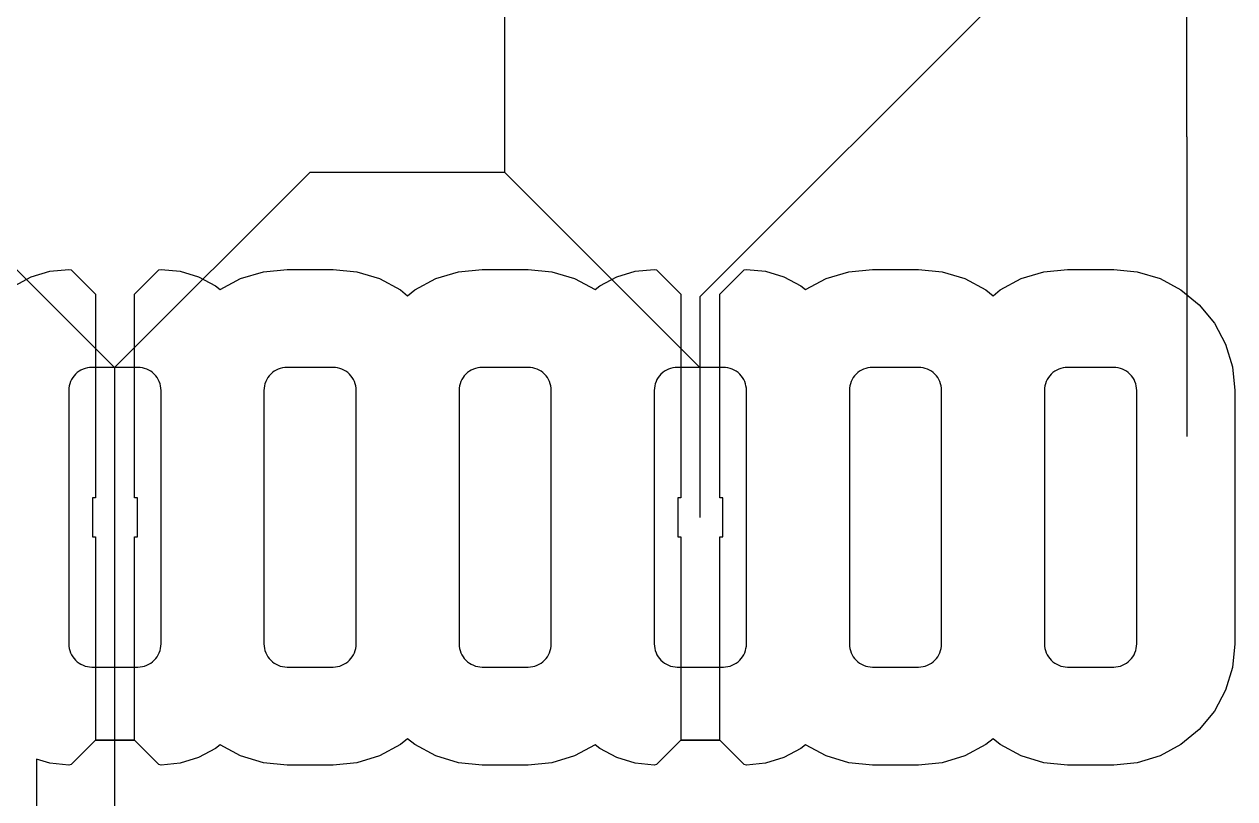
# Model space of a CAD drawing. Extents: x 169 to 33241, y 66 to 35500.
# Drawn here: x 15562 to 18664, y 3654 to 5639 of the extents above; entities that cross this region are included whole.
import ezdxf

# ---------------------------------------------------------------- set-up
doc = ezdxf.new("R2010")
doc.units = 0

msp = doc.modelspace()

# ---------------------------------------------------------------- linework, layer by layer
at = {"layer": 'Layer 1'}
for p, q in [((18541, 5350), (18541, 6117)), ((16794, 5259), (16794, 5940)), ((18294, 5940), (17294, 4940)), ((18541, 5350), (18541, 4582)), ((15794, 4759), (15294, 5259)), ((16294, 5259), (15794, 4759)), ((16794, 5259), (16294, 5259)), ((17294, 4759), (16794, 5259)), ((15580.7, 4991.54), (15627.8, 5005.83)), ((15627.8, 5005.83), (15676.8, 5010.66)), ((15676.8, 5010.66), (15682.4, 5009.45)), ((15682.4, 5009.45), (15744.9, 4946.95)), ((15844.9, 4946.95), (15907.4, 5009.45)), ((15907.4, 5009.45), (15913, 5010.66)), ((15913, 5010.66), (15962.1, 5005.83)), ((15962.1, 5005.83), (16009.2, 4991.54)), ((16117.1, 4987.04), (16175.4, 5004.7)), ((16175.4, 5004.7), (16235.9, 5010.66)), ((16235.9, 5010.66), (16354, 5010.66)), ((16354, 5010.66), (16414.5, 5004.7)), ((16414.5, 5004.7), (16472.7, 4987.04)), ((16617.2, 4987.04), (16675.4, 5004.7)), ((16675.4, 5004.7), (16735.9, 5010.66)), ((16735.9, 5010.66), (16854, 5010.66)), ((16854, 5010.66), (16914.5, 5004.7)), ((16914.5, 5004.7), (16972.7, 4987.04)), ((17080.7, 4991.54), (17127.8, 5005.83)), ((17127.8, 5005.83), (17176.8, 5010.66)), ((17176.8, 5010.66), (17182.4, 5009.45)), ((17182.4, 5009.45), (17244.9, 4946.95)), ((17344.9, 4946.95), (17407.4, 5009.45)), ((17407.4, 5009.45), (17413, 5010.66)), ((17413, 5010.66), (17462.1, 5005.83)), ((17462.1, 5005.83), (17509.2, 4991.54)), ((17617.2, 4987.04), (17675.4, 5004.7)), ((17675.4, 5004.7), (17735.9, 5010.66)), ((17735.9, 5010.66), (17854, 5010.66)), ((17854, 5010.66), (17914.5, 5004.7)), ((17914.5, 5004.7), (17972.7, 4987.04)), ((18117.2, 4987.04), (18175.4, 5004.7)), ((18175.4, 5004.7), (18235.9, 5010.66)), ((18235.9, 5010.66), (18354, 5010.66)), ((18354, 5010.66), (18414.5, 5004.7)), ((18414.5, 5004.7), (18472.7, 4987.04)), ((15537.3, 4968.32), (15580.7, 4991.54)), ((16009.2, 4991.54), (16052.6, 4968.32)), ((16052.6, 4968.32), (16064.3, 4958.77)), ((16064.3, 4958.77), (16117.1, 4987.04)), ((16472.7, 4987.04), (16526.4, 4958.37)), ((16563.5, 4958.37), (16617.2, 4987.04)), ((16972.7, 4987.04), (17025.6, 4958.77)), ((17025.6, 4958.77), (17037.3, 4968.32)), ((17037.3, 4968.32), (17080.7, 4991.54)), ((17509.2, 4991.54), (17552.6, 4968.32)), ((17552.6, 4968.32), (17564.3, 4958.77)), ((17564.3, 4958.77), (17617.2, 4987.04)), ((17972.7, 4987.04), (18026.4, 4958.37)), ((18063.5, 4958.37), (18117.2, 4987.04)), ((18472.7, 4987.04), (18526.4, 4958.37)), ((15744.9, 4946.95), (15744.9, 4425.59)), ((15844.9, 4425.59), (15844.9, 4946.95)), ((16526.4, 4958.37), (16544.9, 4943.13)), ((16544.9, 4943.13), (16563.5, 4958.37)), ((17244.9, 4946.95), (17244.9, 4425.59)), ((17294, 4940), (17294, 4759)), ((17344.9, 4425.59), (17344.9, 4946.95)), ((18026.4, 4958.37), (18044.9, 4943.13)), ((18044.9, 4943.13), (18063.5, 4958.37)), ((18526.4, 4958.37), (18573.4, 4919.78)), ((18573.4, 4919.78), (18612, 4872.77)), ((18612, 4872.77), (18640.6, 4819.13)), ((18640.6, 4819.13), (18658.3, 4760.92)), ((15698.4, 4746.04), (15694.1, 4742.15)), ((15698.4, 4746.04), (15694.1, 4742.15)), ((15703.1, 4749.5), (15698.4, 4746.04)), ((15703.1, 4749.5), (15698.4, 4746.04)), ((15708, 4752.48), (15703.1, 4749.5)), ((15708, 4752.48), (15703.1, 4749.5)), ((15713.3, 4754.95), (15708, 4752.48)), ((15713.3, 4754.95), (15708, 4752.48)), ((15718.7, 4756.91), (15713.3, 4754.95)), ((15718.7, 4756.91), (15713.3, 4754.95)), ((15724.4, 4758.31), (15718.7, 4756.91)), ((15724.4, 4758.31), (15718.7, 4756.91)), ((15730.1, 4759.16), (15724.4, 4758.31)), ((15730.1, 4759.16), (15724.4, 4758.31)), ((15735.9, 4759.45), (15730.1, 4759.16)), ((15735.9, 4759.45), (15730.1, 4759.16)), ((15854, 4759.45), (15735.9, 4759.45)), ((15854, 4759.45), (15735.9, 4759.45)), ((15794, 4759), (15794, 4375)), ((15859.8, 4759.16), (15854, 4759.45)), ((15859.8, 4759.16), (15854, 4759.45)), ((15865.5, 4758.31), (15859.8, 4759.16)), ((15865.5, 4758.31), (15859.8, 4759.16)), ((15871.1, 4756.91), (15865.5, 4758.31)), ((15871.1, 4756.91), (15865.5, 4758.31)), ((15876.6, 4754.95), (15871.1, 4756.91)), ((15876.6, 4754.95), (15871.1, 4756.91)), ((15881.8, 4752.48), (15876.6, 4754.95)), ((15881.8, 4752.48), (15876.6, 4754.95)), ((15886.8, 4749.5), (15881.8, 4752.48)), ((15886.8, 4749.5), (15881.8, 4752.48)), ((15891.5, 4746.04), (15886.8, 4749.5)), ((15891.5, 4746.04), (15886.8, 4749.5)), ((15895.8, 4742.15), (15891.5, 4746.04)), ((15895.8, 4742.15), (15891.5, 4746.04)), ((16198.4, 4746.04), (16194.1, 4742.15)), ((16198.4, 4746.04), (16194.1, 4742.15)), ((16203.1, 4749.5), (16198.4, 4746.04)), ((16203.1, 4749.5), (16198.4, 4746.04)), ((16208, 4752.48), (16203.1, 4749.5)), ((16208, 4752.48), (16203.1, 4749.5)), ((16213.3, 4754.95), (16208, 4752.48)), ((16213.3, 4754.95), (16208, 4752.48)), ((16218.7, 4756.91), (16213.3, 4754.95)), ((16218.7, 4756.91), (16213.3, 4754.95)), ((16224.4, 4758.31), (16218.7, 4756.91)), ((16224.4, 4758.31), (16218.7, 4756.91)), ((16230.1, 4759.16), (16224.4, 4758.31)), ((16230.1, 4759.16), (16224.4, 4758.31)), ((16235.9, 4759.45), (16230.1, 4759.16)), ((16235.9, 4759.45), (16230.1, 4759.16)), ((16354, 4759.45), (16235.9, 4759.45)), ((16354, 4759.45), (16235.9, 4759.45)), ((16359.8, 4759.16), (16354, 4759.45)), ((16359.8, 4759.16), (16354, 4759.45)), ((16365.5, 4758.31), (16359.8, 4759.16)), ((16365.5, 4758.31), (16359.8, 4759.16)), ((16371.1, 4756.91), (16365.5, 4758.31)), ((16371.1, 4756.91), (16365.5, 4758.31)), ((16376.6, 4754.95), (16371.1, 4756.91)), ((16376.6, 4754.95), (16371.1, 4756.91)), ((16381.8, 4752.48), (16376.6, 4754.95)), ((16381.8, 4752.48), (16376.6, 4754.95)), ((16386.8, 4749.5), (16381.8, 4752.48)), ((16386.8, 4749.5), (16381.8, 4752.48)), ((16391.5, 4746.04), (16386.8, 4749.5)), ((16391.5, 4746.04), (16386.8, 4749.5)), ((16395.8, 4742.15), (16391.5, 4746.04)), ((16395.8, 4742.15), (16391.5, 4746.04)), ((16698.4, 4746.04), (16694.1, 4742.15)), ((16698.4, 4746.04), (16694.1, 4742.15)), ((16703.1, 4749.5), (16698.4, 4746.04)), ((16703.1, 4749.5), (16698.4, 4746.04)), ((16708, 4752.48), (16703.1, 4749.5)), ((16708, 4752.48), (16703.1, 4749.5)), ((16713.3, 4754.95), (16708, 4752.48)), ((16713.3, 4754.95), (16708, 4752.48)), ((16718.7, 4756.91), (16713.3, 4754.95)), ((16718.7, 4756.91), (16713.3, 4754.95)), ((16724.4, 4758.31), (16718.7, 4756.91)), ((16724.4, 4758.31), (16718.7, 4756.91)), ((16730.1, 4759.16), (16724.4, 4758.31)), ((16730.1, 4759.16), (16724.4, 4758.31)), ((16735.9, 4759.45), (16730.1, 4759.16)), ((16735.9, 4759.45), (16730.1, 4759.16)), ((16854, 4759.45), (16735.9, 4759.45)), ((16854, 4759.45), (16735.9, 4759.45)), ((16859.8, 4759.16), (16854, 4759.45)), ((16859.8, 4759.16), (16854, 4759.45)), ((16865.5, 4758.31), (16859.8, 4759.16)), ((16865.5, 4758.31), (16859.8, 4759.16)), ((16871.1, 4756.91), (16865.5, 4758.31)), ((16871.1, 4756.91), (16865.5, 4758.31)), ((16876.6, 4754.95), (16871.1, 4756.91)), ((16876.6, 4754.95), (16871.1, 4756.91)), ((16881.8, 4752.48), (16876.6, 4754.95)), ((16881.8, 4752.48), (16876.6, 4754.95)), ((16886.8, 4749.5), (16881.8, 4752.48)), ((16886.8, 4749.5), (16881.8, 4752.48)), ((16891.5, 4746.04), (16886.8, 4749.5)), ((16891.5, 4746.04), (16886.8, 4749.5)), ((16895.8, 4742.15), (16891.5, 4746.04)), ((16895.8, 4742.15), (16891.5, 4746.04)), ((17198.4, 4746.04), (17194.1, 4742.15)), ((17198.4, 4746.04), (17194.1, 4742.15)), ((17203.1, 4749.5), (17198.4, 4746.04)), ((17203.1, 4749.5), (17198.4, 4746.04)), ((17208, 4752.48), (17203.1, 4749.5)), ((17208, 4752.48), (17203.1, 4749.5)), ((17213.3, 4754.95), (17208, 4752.48)), ((17213.3, 4754.95), (17208, 4752.48)), ((17218.7, 4756.91), (17213.3, 4754.95)), ((17218.7, 4756.91), (17213.3, 4754.95)), ((17224.4, 4758.31), (17218.7, 4756.91)), ((17224.4, 4758.31), (17218.7, 4756.91)), ((17230.1, 4759.16), (17224.4, 4758.31)), ((17230.1, 4759.16), (17224.4, 4758.31)), ((17235.9, 4759.45), (17230.1, 4759.16)), ((17235.9, 4759.45), (17230.1, 4759.16)), ((17354, 4759.45), (17235.9, 4759.45)), ((17354, 4759.45), (17235.9, 4759.45)), ((17294, 4759), (17294, 4375)), ((17359.8, 4759.16), (17354, 4759.45)), ((17359.8, 4759.16), (17354, 4759.45)), ((17365.5, 4758.31), (17359.8, 4759.16)), ((17365.5, 4758.31), (17359.8, 4759.16)), ((17371.1, 4756.91), (17365.5, 4758.31)), ((17371.1, 4756.91), (17365.5, 4758.31)), ((17376.6, 4754.95), (17371.1, 4756.91)), ((17376.6, 4754.95), (17371.1, 4756.91)), ((17381.8, 4752.48), (17376.6, 4754.95)), ((17381.8, 4752.48), (17376.6, 4754.95)), ((17386.8, 4749.5), (17381.8, 4752.48)), ((17386.8, 4749.5), (17381.8, 4752.48)), ((17391.5, 4746.04), (17386.8, 4749.5)), ((17391.5, 4746.04), (17386.8, 4749.5)), ((17395.8, 4742.15), (17391.5, 4746.04)), ((17395.8, 4742.15), (17391.5, 4746.04)), ((17698.4, 4746.04), (17694.1, 4742.15)), ((17698.4, 4746.04), (17694.1, 4742.15)), ((17703.1, 4749.5), (17698.4, 4746.04)), ((17703.1, 4749.5), (17698.4, 4746.04)), ((17708, 4752.48), (17703.1, 4749.5)), ((17708, 4752.48), (17703.1, 4749.5)), ((17713.3, 4754.95), (17708, 4752.48)), ((17713.3, 4754.95), (17708, 4752.48)), ((17718.7, 4756.91), (17713.3, 4754.95)), ((17718.7, 4756.91), (17713.3, 4754.95)), ((17724.4, 4758.31), (17718.7, 4756.91)), ((17724.4, 4758.31), (17718.7, 4756.91)), ((17730.1, 4759.16), (17724.4, 4758.31)), ((17730.1, 4759.16), (17724.4, 4758.31)), ((17735.9, 4759.45), (17730.1, 4759.16)), ((17735.9, 4759.45), (17730.1, 4759.16)), ((17854, 4759.45), (17735.9, 4759.45)), ((17854, 4759.45), (17735.9, 4759.45)), ((17859.8, 4759.16), (17854, 4759.45)), ((17859.8, 4759.16), (17854, 4759.45)), ((17865.5, 4758.31), (17859.8, 4759.16)), ((17865.5, 4758.31), (17859.8, 4759.16)), ((17871.1, 4756.91), (17865.5, 4758.31)), ((17871.1, 4756.91), (17865.5, 4758.31)), ((17876.6, 4754.95), (17871.1, 4756.91)), ((17876.6, 4754.95), (17871.1, 4756.91)), ((17881.8, 4752.48), (17876.6, 4754.95)), ((17881.8, 4752.48), (17876.6, 4754.95)), ((17886.8, 4749.5), (17881.8, 4752.48)), ((17886.8, 4749.5), (17881.8, 4752.48)), ((17891.5, 4746.04), (17886.8, 4749.5)), ((17891.5, 4746.04), (17886.8, 4749.5)), ((17895.8, 4742.15), (17891.5, 4746.04)), ((17895.8, 4742.15), (17891.5, 4746.04)), ((18198.4, 4746.04), (18194.1, 4742.15)), ((18198.4, 4746.04), (18194.1, 4742.15)), ((18203.1, 4749.5), (18198.4, 4746.04)), ((18203.1, 4749.5), (18198.4, 4746.04)), ((18208, 4752.48), (18203.1, 4749.5)), ((18208, 4752.48), (18203.1, 4749.5)), ((18213.3, 4754.95), (18208, 4752.48)), ((18213.3, 4754.95), (18208, 4752.48)), ((18218.7, 4756.91), (18213.3, 4754.95)), ((18218.7, 4756.91), (18213.3, 4754.95)), ((18224.4, 4758.31), (18218.7, 4756.91)), ((18224.4, 4758.31), (18218.7, 4756.91)), ((18230.1, 4759.16), (18224.4, 4758.31)), ((18230.1, 4759.16), (18224.4, 4758.31)), ((18235.9, 4759.45), (18230.1, 4759.16)), ((18235.9, 4759.45), (18230.1, 4759.16)), ((18354, 4759.45), (18235.9, 4759.45)), ((18354, 4759.45), (18235.9, 4759.45)), ((18359.8, 4759.16), (18354, 4759.45)), ((18359.8, 4759.16), (18354, 4759.45)), ((18365.5, 4758.31), (18359.8, 4759.16)), ((18365.5, 4758.31), (18359.8, 4759.16)), ((18371.1, 4756.91), (18365.5, 4758.31)), ((18371.1, 4756.91), (18365.5, 4758.31)), ((18376.6, 4754.95), (18371.1, 4756.91)), ((18376.6, 4754.95), (18371.1, 4756.91)), ((18381.8, 4752.48), (18376.6, 4754.95)), ((18381.8, 4752.48), (18376.6, 4754.95)), ((18386.8, 4749.5), (18381.8, 4752.48)), ((18386.8, 4749.5), (18381.8, 4752.48)), ((18391.5, 4746.04), (18386.8, 4749.5)), ((18391.5, 4746.04), (18386.8, 4749.5)), ((18395.8, 4742.15), (18391.5, 4746.04)), ((18395.8, 4742.15), (18391.5, 4746.04)), ((18658.3, 4760.92), (18664.3, 4700.39)), ((15679.4, 4717.54), (15678, 4711.91)), ((15679.4, 4717.54), (15678, 4711.91)), ((15681.3, 4722.99), (15679.4, 4717.54)), ((15681.3, 4722.99), (15679.4, 4717.54)), ((15683.8, 4728.23), (15681.3, 4722.99)), ((15683.8, 4728.23), (15681.3, 4722.99)), ((15686.8, 4733.2), (15683.8, 4728.23)), ((15686.8, 4733.2), (15683.8, 4728.23)), ((15690.2, 4737.86), (15686.8, 4733.2)), ((15690.2, 4737.86), (15686.8, 4733.2)), ((15694.1, 4742.15), (15690.2, 4737.86)), ((15694.1, 4742.15), (15690.2, 4737.86)), ((15899.6, 4737.86), (15895.8, 4742.15)), ((15899.6, 4737.86), (15895.8, 4742.15)), ((15903.1, 4733.2), (15899.6, 4737.86)), ((15903.1, 4733.2), (15899.6, 4737.86)), ((15906.1, 4728.23), (15903.1, 4733.2)), ((15906.1, 4728.23), (15903.1, 4733.2)), ((15908.6, 4722.99), (15906.1, 4728.23)), ((15908.6, 4722.99), (15906.1, 4728.23)), ((15910.5, 4717.54), (15908.6, 4722.99)), ((15910.5, 4717.54), (15908.6, 4722.99)), ((15911.9, 4711.91), (15910.5, 4717.54)), ((15911.9, 4711.91), (15910.5, 4717.54)), ((16179.4, 4717.54), (16178, 4711.91)), ((16179.4, 4717.54), (16178, 4711.91)), ((16181.3, 4722.99), (16179.4, 4717.54)), ((16181.3, 4722.99), (16179.4, 4717.54)), ((16183.8, 4728.23), (16181.3, 4722.99)), ((16183.8, 4728.23), (16181.3, 4722.99)), ((16186.8, 4733.2), (16183.8, 4728.23)), ((16186.8, 4733.2), (16183.8, 4728.23)), ((16190.2, 4737.86), (16186.8, 4733.2)), ((16190.2, 4737.86), (16186.8, 4733.2)), ((16194.1, 4742.15), (16190.2, 4737.86)), ((16194.1, 4742.15), (16190.2, 4737.86)), ((16399.6, 4737.86), (16395.8, 4742.15)), ((16399.6, 4737.86), (16395.8, 4742.15)), ((16403.1, 4733.2), (16399.6, 4737.86)), ((16403.1, 4733.2), (16399.6, 4737.86)), ((16406.1, 4728.23), (16403.1, 4733.2)), ((16406.1, 4728.23), (16403.1, 4733.2)), ((16408.6, 4722.99), (16406.1, 4728.23)), ((16408.6, 4722.99), (16406.1, 4728.23)), ((16410.5, 4717.54), (16408.6, 4722.99)), ((16410.5, 4717.54), (16408.6, 4722.99)), ((16411.9, 4711.91), (16410.5, 4717.54)), ((16411.9, 4711.91), (16410.5, 4717.54)), ((16679.4, 4717.54), (16678, 4711.91)), ((16679.4, 4717.54), (16678, 4711.91)), ((16681.3, 4722.99), (16679.4, 4717.54)), ((16681.3, 4722.99), (16679.4, 4717.54)), ((16683.8, 4728.23), (16681.3, 4722.99)), ((16683.8, 4728.23), (16681.3, 4722.99)), ((16686.8, 4733.2), (16683.8, 4728.23)), ((16686.8, 4733.2), (16683.8, 4728.23)), ((16690.2, 4737.86), (16686.8, 4733.2)), ((16690.2, 4737.86), (16686.8, 4733.2)), ((16694.1, 4742.15), (16690.2, 4737.86)), ((16694.1, 4742.15), (16690.2, 4737.86)), ((16899.6, 4737.86), (16895.8, 4742.15)), ((16899.6, 4737.86), (16895.8, 4742.15)), ((16903.1, 4733.2), (16899.6, 4737.86)), ((16903.1, 4733.2), (16899.6, 4737.86)), ((16906.1, 4728.23), (16903.1, 4733.2)), ((16906.1, 4728.23), (16903.1, 4733.2)), ((16908.6, 4722.99), (16906.1, 4728.23)), ((16908.6, 4722.99), (16906.1, 4728.23)), ((16910.5, 4717.54), (16908.6, 4722.99)), ((16910.5, 4717.54), (16908.6, 4722.99)), ((16911.9, 4711.91), (16910.5, 4717.54)), ((16911.9, 4711.91), (16910.5, 4717.54)), ((17179.4, 4717.54), (17178, 4711.91)), ((17179.4, 4717.54), (17178, 4711.91)), ((17181.3, 4722.99), (17179.4, 4717.54)), ((17181.3, 4722.99), (17179.4, 4717.54)), ((17183.8, 4728.23), (17181.3, 4722.99)), ((17183.8, 4728.23), (17181.3, 4722.99)), ((17186.8, 4733.2), (17183.8, 4728.23)), ((17186.8, 4733.2), (17183.8, 4728.23)), ((17190.2, 4737.86), (17186.8, 4733.2)), ((17190.2, 4737.86), (17186.8, 4733.2)), ((17194.1, 4742.15), (17190.2, 4737.86)), ((17194.1, 4742.15), (17190.2, 4737.86)), ((17399.6, 4737.86), (17395.8, 4742.15)), ((17399.6, 4737.86), (17395.8, 4742.15)), ((17403.1, 4733.2), (17399.6, 4737.86)), ((17403.1, 4733.2), (17399.6, 4737.86)), ((17406.1, 4728.23), (17403.1, 4733.2)), ((17406.1, 4728.23), (17403.1, 4733.2)), ((17408.6, 4722.99), (17406.1, 4728.23)), ((17408.6, 4722.99), (17406.1, 4728.23)), ((17410.5, 4717.54), (17408.6, 4722.99)), ((17410.5, 4717.54), (17408.6, 4722.99)), ((17411.9, 4711.91), (17410.5, 4717.54)), ((17411.9, 4711.91), (17410.5, 4717.54)), ((17679.4, 4717.54), (17678, 4711.91)), ((17679.4, 4717.54), (17678, 4711.91)), ((17681.3, 4722.99), (17679.4, 4717.54)), ((17681.3, 4722.99), (17679.4, 4717.54)), ((17683.8, 4728.23), (17681.3, 4722.99)), ((17683.8, 4728.23), (17681.3, 4722.99)), ((17686.8, 4733.2), (17683.8, 4728.23)), ((17686.8, 4733.2), (17683.8, 4728.23)), ((17690.2, 4737.86), (17686.8, 4733.2)), ((17690.2, 4737.86), (17686.8, 4733.2)), ((17694.1, 4742.15), (17690.2, 4737.86)), ((17694.1, 4742.15), (17690.2, 4737.86)), ((17899.6, 4737.86), (17895.8, 4742.15)), ((17899.6, 4737.86), (17895.8, 4742.15)), ((17903.1, 4733.2), (17899.6, 4737.86)), ((17903.1, 4733.2), (17899.6, 4737.86)), ((17906.1, 4728.23), (17903.1, 4733.2)), ((17906.1, 4728.23), (17903.1, 4733.2)), ((17908.6, 4722.99), (17906.1, 4728.23)), ((17908.6, 4722.99), (17906.1, 4728.23)), ((17910.5, 4717.54), (17908.6, 4722.99)), ((17910.5, 4717.54), (17908.6, 4722.99)), ((17911.9, 4711.91), (17910.5, 4717.54)), ((17911.9, 4711.91), (17910.5, 4717.54)), ((18179.4, 4717.54), (18178, 4711.91)), ((18179.4, 4717.54), (18178, 4711.91)), ((18181.3, 4722.99), (18179.4, 4717.54)), ((18181.3, 4722.99), (18179.4, 4717.54)), ((18183.8, 4728.23), (18181.3, 4722.99)), ((18183.8, 4728.23), (18181.3, 4722.99)), ((18186.8, 4733.2), (18183.8, 4728.23)), ((18186.8, 4733.2), (18183.8, 4728.23)), ((18190.2, 4737.86), (18186.8, 4733.2)), ((18190.2, 4737.86), (18186.8, 4733.2)), ((18194.1, 4742.15), (18190.2, 4737.86)), ((18194.1, 4742.15), (18190.2, 4737.86)), ((18399.6, 4737.86), (18395.8, 4742.15)), ((18399.6, 4737.86), (18395.8, 4742.15)), ((18403.1, 4733.2), (18399.6, 4737.86)), ((18403.1, 4733.2), (18399.6, 4737.86)), ((18406.1, 4728.23), (18403.1, 4733.2)), ((18406.1, 4728.23), (18403.1, 4733.2)), ((18408.6, 4722.99), (18406.1, 4728.23)), ((18408.6, 4722.99), (18406.1, 4728.23)), ((18410.5, 4717.54), (18408.6, 4722.99)), ((18410.5, 4717.54), (18408.6, 4722.99)), ((18411.9, 4711.91), (18410.5, 4717.54)), ((18411.9, 4711.91), (18410.5, 4717.54)), ((15677.1, 4706.18), (15676.8, 4700.39)), ((15677.1, 4706.18), (15676.8, 4700.39)), ((15676.8, 4700.39), (15676.8, 4050.79)), ((15676.8, 4700.39), (15676.8, 4050.79)), ((15678, 4711.91), (15677.1, 4706.18)), ((15678, 4711.91), (15677.1, 4706.18)), ((15912.8, 4706.18), (15911.9, 4711.91)), ((15912.8, 4706.18), (15911.9, 4711.91)), ((15913, 4700.39), (15912.8, 4706.18)), ((15913, 4700.39), (15912.8, 4706.18)), ((15913, 4050.79), (15913, 4700.39)), ((15913, 4050.79), (15913, 4700.39)), ((16177.1, 4706.18), (16176.8, 4700.39)), ((16177.1, 4706.18), (16176.8, 4700.39)), ((16176.8, 4700.39), (16176.8, 4050.79)), ((16176.8, 4700.39), (16176.8, 4050.79)), ((16178, 4711.91), (16177.1, 4706.18)), ((16178, 4711.91), (16177.1, 4706.18)), ((16412.8, 4706.18), (16411.9, 4711.91)), ((16412.8, 4706.18), (16411.9, 4711.91)), ((16413, 4700.39), (16412.8, 4706.18)), ((16413, 4700.39), (16412.8, 4706.18)), ((16413, 4050.79), (16413, 4700.39)), ((16413, 4050.79), (16413, 4700.39)), ((16677.1, 4706.18), (16676.8, 4700.39)), ((16677.1, 4706.18), (16676.8, 4700.39)), ((16676.8, 4700.39), (16676.8, 4050.79)), ((16676.8, 4700.39), (16676.8, 4050.79)), ((16678, 4711.91), (16677.1, 4706.18)), ((16678, 4711.91), (16677.1, 4706.18)), ((16912.8, 4706.18), (16911.9, 4711.91)), ((16912.8, 4706.18), (16911.9, 4711.91)), ((16913, 4700.39), (16912.8, 4706.18)), ((16913, 4700.39), (16912.8, 4706.18)), ((16913, 4050.79), (16913, 4700.39)), ((16913, 4050.79), (16913, 4700.39)), ((17177.1, 4706.18), (17176.8, 4700.39)), ((17177.1, 4706.18), (17176.8, 4700.39)), ((17176.8, 4700.39), (17176.8, 4050.79)), ((17176.8, 4700.39), (17176.8, 4050.79)), ((17178, 4711.91), (17177.1, 4706.18)), ((17178, 4711.91), (17177.1, 4706.18)), ((17412.8, 4706.18), (17411.9, 4711.91)), ((17412.8, 4706.18), (17411.9, 4711.91)), ((17413, 4700.39), (17412.8, 4706.18)), ((17413, 4700.39), (17412.8, 4706.18)), ((17413, 4050.79), (17413, 4700.39)), ((17413, 4050.79), (17413, 4700.39)), ((17677.1, 4706.18), (17676.8, 4700.39)), ((17677.1, 4706.18), (17676.8, 4700.39)), ((17676.8, 4700.39), (17676.8, 4050.79)), ((17676.8, 4700.39), (17676.8, 4050.79)), ((17678, 4711.91), (17677.1, 4706.18)), ((17678, 4711.91), (17677.1, 4706.18)), ((17912.8, 4706.18), (17911.9, 4711.91)), ((17912.8, 4706.18), (17911.9, 4711.91)), ((17913, 4700.39), (17912.8, 4706.18)), ((17913, 4700.39), (17912.8, 4706.18)), ((17913, 4050.79), (17913, 4700.39)), ((17913, 4050.79), (17913, 4700.39)), ((18177.1, 4706.18), (18176.8, 4700.39)), ((18177.1, 4706.18), (18176.8, 4700.39)), ((18176.8, 4700.39), (18176.8, 4050.79)), ((18176.8, 4700.39), (18176.8, 4050.79)), ((18178, 4711.91), (18177.1, 4706.18)), ((18178, 4711.91), (18177.1, 4706.18)), ((18412.8, 4706.18), (18411.9, 4711.91)), ((18412.8, 4706.18), (18411.9, 4711.91)), ((18413, 4700.39), (18412.8, 4706.18)), ((18413, 4700.39), (18412.8, 4706.18)), ((18413, 4050.79), (18413, 4700.39)), ((18413, 4050.79), (18413, 4700.39)), ((18664.3, 4700.39), (18664.3, 4050.79)), ((15744.9, 4425.59), (15737.1, 4425.59)), ((15737.1, 4425.59), (15737.1, 4325.59)), ((15852.8, 4425.59), (15844.9, 4425.59)), ((15852.8, 4325.59), (15852.8, 4425.59)), ((17244.9, 4425.59), (17237.1, 4425.59)), ((17237.1, 4425.59), (17237.1, 4325.59)), ((17352.8, 4425.59), (17344.9, 4425.59)), ((17352.8, 4325.59), (17352.8, 4425.59)), ((15794, 4375), (15794, 3044)), ((15737.1, 4325.59), (15744.9, 4325.59)), ((15744.9, 4325.59), (15744.9, 3804.23)), ((15844.9, 3804.23), (15844.9, 4325.59)), ((15844.9, 4325.59), (15852.8, 4325.59)), ((17237.1, 4325.59), (17244.9, 4325.59)), ((17244.9, 4325.59), (17244.9, 3804.23)), ((17344.9, 3804.23), (17344.9, 4325.59)), ((17344.9, 4325.59), (17352.8, 4325.59)), ((15676.8, 4050.79), (15677.1, 4045)), ((15676.8, 4050.79), (15677.1, 4045)), ((15677.1, 4045), (15678, 4039.27)), ((15677.1, 4045), (15678, 4039.27)), ((15678, 4039.27), (15679.4, 4033.64)), ((15678, 4039.27), (15679.4, 4033.64)), ((15679.4, 4033.64), (15681.3, 4028.19)), ((15679.4, 4033.64), (15681.3, 4028.19)), ((15908.6, 4028.19), (15910.5, 4033.64)), ((15908.6, 4028.19), (15910.5, 4033.64)), ((15910.5, 4033.64), (15911.9, 4039.27)), ((15910.5, 4033.64), (15911.9, 4039.27)), ((15911.9, 4039.27), (15912.8, 4045)), ((15911.9, 4039.27), (15912.8, 4045)), ((15912.8, 4045), (15913, 4050.79)), ((15912.8, 4045), (15913, 4050.79)), ((16176.8, 4050.79), (16177.1, 4045)), ((16176.8, 4050.79), (16177.1, 4045)), ((16177.1, 4045), (16178, 4039.27)), ((16177.1, 4045), (16178, 4039.27)), ((16178, 4039.27), (16179.4, 4033.64)), ((16178, 4039.27), (16179.4, 4033.64)), ((16179.4, 4033.64), (16181.3, 4028.19)), ((16179.4, 4033.64), (16181.3, 4028.19)), ((16408.6, 4028.19), (16410.5, 4033.64)), ((16408.6, 4028.19), (16410.5, 4033.64)), ((16410.5, 4033.64), (16411.9, 4039.27)), ((16410.5, 4033.64), (16411.9, 4039.27)), ((16411.9, 4039.27), (16412.8, 4045)), ((16411.9, 4039.27), (16412.8, 4045)), ((16412.8, 4045), (16413, 4050.79)), ((16412.8, 4045), (16413, 4050.79)), ((16676.8, 4050.79), (16677.1, 4045)), ((16676.8, 4050.79), (16677.1, 4045)), ((16677.1, 4045), (16678, 4039.27)), ((16677.1, 4045), (16678, 4039.27)), ((16678, 4039.27), (16679.4, 4033.64)), ((16678, 4039.27), (16679.4, 4033.64)), ((16679.4, 4033.64), (16681.3, 4028.19)), ((16679.4, 4033.64), (16681.3, 4028.19)), ((16908.6, 4028.19), (16910.5, 4033.64)), ((16908.6, 4028.19), (16910.5, 4033.64)), ((16910.5, 4033.64), (16911.9, 4039.27)), ((16910.5, 4033.64), (16911.9, 4039.27)), ((16911.9, 4039.27), (16912.8, 4045)), ((16911.9, 4039.27), (16912.8, 4045)), ((16912.8, 4045), (16913, 4050.79)), ((16912.8, 4045), (16913, 4050.79)), ((17176.8, 4050.79), (17177.1, 4045)), ((17176.8, 4050.79), (17177.1, 4045)), ((17177.1, 4045), (17178, 4039.27)), ((17177.1, 4045), (17178, 4039.27)), ((17178, 4039.27), (17179.4, 4033.64)), ((17178, 4039.27), (17179.4, 4033.64)), ((17179.4, 4033.64), (17181.3, 4028.19)), ((17179.4, 4033.64), (17181.3, 4028.19)), ((17408.6, 4028.19), (17410.5, 4033.64)), ((17408.6, 4028.19), (17410.5, 4033.64)), ((17410.5, 4033.64), (17411.9, 4039.27)), ((17410.5, 4033.64), (17411.9, 4039.27)), ((17411.9, 4039.27), (17412.8, 4045)), ((17411.9, 4039.27), (17412.8, 4045)), ((17412.8, 4045), (17413, 4050.79)), ((17412.8, 4045), (17413, 4050.79)), ((17676.8, 4050.79), (17677.1, 4045)), ((17676.8, 4050.79), (17677.1, 4045)), ((17677.1, 4045), (17678, 4039.27)), ((17677.1, 4045), (17678, 4039.27)), ((17678, 4039.27), (17679.4, 4033.64)), ((17678, 4039.27), (17679.4, 4033.64)), ((17679.4, 4033.64), (17681.3, 4028.19)), ((17679.4, 4033.64), (17681.3, 4028.19)), ((17908.6, 4028.19), (17910.5, 4033.64)), ((17908.6, 4028.19), (17910.5, 4033.64)), ((17910.5, 4033.64), (17911.9, 4039.27)), ((17910.5, 4033.64), (17911.9, 4039.27)), ((17911.9, 4039.27), (17912.8, 4045)), ((17911.9, 4039.27), (17912.8, 4045)), ((17912.8, 4045), (17913, 4050.79)), ((17912.8, 4045), (17913, 4050.79)), ((18176.8, 4050.79), (18177.1, 4045)), ((18176.8, 4050.79), (18177.1, 4045)), ((18177.1, 4045), (18178, 4039.27)), ((18177.1, 4045), (18178, 4039.27)), ((18178, 4039.27), (18179.4, 4033.64)), ((18178, 4039.27), (18179.4, 4033.64)), ((18179.4, 4033.64), (18181.3, 4028.19)), ((18179.4, 4033.64), (18181.3, 4028.19)), ((18408.6, 4028.19), (18410.5, 4033.64)), ((18408.6, 4028.19), (18410.5, 4033.64)), ((18410.5, 4033.64), (18411.9, 4039.27)), ((18410.5, 4033.64), (18411.9, 4039.27)), ((18411.9, 4039.27), (18412.8, 4045)), ((18411.9, 4039.27), (18412.8, 4045)), ((18412.8, 4045), (18413, 4050.79)), ((18412.8, 4045), (18413, 4050.79)), ((18664.3, 4050.79), (18658.3, 3990.26)), ((15681.3, 4028.19), (15683.8, 4022.95)), ((15681.3, 4028.19), (15683.8, 4022.95)), ((15683.8, 4022.95), (15686.8, 4017.98)), ((15683.8, 4022.95), (15686.8, 4017.98)), ((15686.8, 4017.98), (15690.2, 4013.32)), ((15686.8, 4017.98), (15690.2, 4013.32)), ((15690.2, 4013.32), (15694.1, 4009.03)), ((15690.2, 4013.32), (15694.1, 4009.03)), ((15694.1, 4009.03), (15698.4, 4005.14)), ((15694.1, 4009.03), (15698.4, 4005.14)), ((15698.4, 4005.14), (15703.1, 4001.69)), ((15698.4, 4005.14), (15703.1, 4001.69)), ((15703.1, 4001.69), (15708, 3998.71)), ((15703.1, 4001.69), (15708, 3998.71)), ((15881.8, 3998.71), (15886.8, 4001.69)), ((15881.8, 3998.71), (15886.8, 4001.69)), ((15886.8, 4001.69), (15891.5, 4005.14)), ((15886.8, 4001.69), (15891.5, 4005.14)), ((15891.5, 4005.14), (15895.8, 4009.03)), ((15891.5, 4005.14), (15895.8, 4009.03)), ((15895.8, 4009.03), (15899.6, 4013.32)), ((15895.8, 4009.03), (15899.6, 4013.32)), ((15899.6, 4013.32), (15903.1, 4017.98)), ((15899.6, 4013.32), (15903.1, 4017.98)), ((15903.1, 4017.98), (15906.1, 4022.95)), ((15903.1, 4017.98), (15906.1, 4022.95)), ((15906.1, 4022.95), (15908.6, 4028.19)), ((15906.1, 4022.95), (15908.6, 4028.19)), ((16181.3, 4028.19), (16183.8, 4022.95)), ((16181.3, 4028.19), (16183.8, 4022.95)), ((16183.8, 4022.95), (16186.8, 4017.98)), ((16183.8, 4022.95), (16186.8, 4017.98)), ((16186.8, 4017.98), (16190.2, 4013.32)), ((16186.8, 4017.98), (16190.2, 4013.32)), ((16190.2, 4013.32), (16194.1, 4009.03)), ((16190.2, 4013.32), (16194.1, 4009.03)), ((16194.1, 4009.03), (16198.4, 4005.14)), ((16194.1, 4009.03), (16198.4, 4005.14)), ((16198.4, 4005.14), (16203.1, 4001.69)), ((16198.4, 4005.14), (16203.1, 4001.69)), ((16203.1, 4001.69), (16208, 3998.71)), ((16203.1, 4001.69), (16208, 3998.71)), ((16381.8, 3998.71), (16386.8, 4001.69)), ((16381.8, 3998.71), (16386.8, 4001.69)), ((16386.8, 4001.69), (16391.5, 4005.14)), ((16386.8, 4001.69), (16391.5, 4005.14)), ((16391.5, 4005.14), (16395.8, 4009.03)), ((16391.5, 4005.14), (16395.8, 4009.03)), ((16395.8, 4009.03), (16399.6, 4013.32)), ((16395.8, 4009.03), (16399.6, 4013.32)), ((16399.6, 4013.32), (16403.1, 4017.98)), ((16399.6, 4013.32), (16403.1, 4017.98)), ((16403.1, 4017.98), (16406.1, 4022.95)), ((16403.1, 4017.98), (16406.1, 4022.95)), ((16406.1, 4022.95), (16408.6, 4028.19)), ((16406.1, 4022.95), (16408.6, 4028.19)), ((16681.3, 4028.19), (16683.8, 4022.95)), ((16681.3, 4028.19), (16683.8, 4022.95)), ((16683.8, 4022.95), (16686.8, 4017.98)), ((16683.8, 4022.95), (16686.8, 4017.98)), ((16686.8, 4017.98), (16690.2, 4013.32)), ((16686.8, 4017.98), (16690.2, 4013.32)), ((16690.2, 4013.32), (16694.1, 4009.03)), ((16690.2, 4013.32), (16694.1, 4009.03)), ((16694.1, 4009.03), (16698.4, 4005.14)), ((16694.1, 4009.03), (16698.4, 4005.14)), ((16698.4, 4005.14), (16703.1, 4001.69)), ((16698.4, 4005.14), (16703.1, 4001.69)), ((16703.1, 4001.69), (16708, 3998.71)), ((16703.1, 4001.69), (16708, 3998.71)), ((16881.8, 3998.71), (16886.8, 4001.69)), ((16881.8, 3998.71), (16886.8, 4001.69)), ((16886.8, 4001.69), (16891.5, 4005.14)), ((16886.8, 4001.69), (16891.5, 4005.14)), ((16891.5, 4005.14), (16895.8, 4009.03)), ((16891.5, 4005.14), (16895.8, 4009.03)), ((16895.8, 4009.03), (16899.6, 4013.32)), ((16895.8, 4009.03), (16899.6, 4013.32)), ((16899.6, 4013.32), (16903.1, 4017.98)), ((16899.6, 4013.32), (16903.1, 4017.98)), ((16903.1, 4017.98), (16906.1, 4022.95)), ((16903.1, 4017.98), (16906.1, 4022.95)), ((16906.1, 4022.95), (16908.6, 4028.19)), ((16906.1, 4022.95), (16908.6, 4028.19)), ((17181.3, 4028.19), (17183.8, 4022.95)), ((17181.3, 4028.19), (17183.8, 4022.95)), ((17183.8, 4022.95), (17186.8, 4017.98)), ((17183.8, 4022.95), (17186.8, 4017.98)), ((17186.8, 4017.98), (17190.2, 4013.32)), ((17186.8, 4017.98), (17190.2, 4013.32)), ((17190.2, 4013.32), (17194.1, 4009.03)), ((17190.2, 4013.32), (17194.1, 4009.03)), ((17194.1, 4009.03), (17198.4, 4005.14)), ((17194.1, 4009.03), (17198.4, 4005.14)), ((17198.4, 4005.14), (17203.1, 4001.69)), ((17198.4, 4005.14), (17203.1, 4001.69)), ((17203.1, 4001.69), (17208, 3998.71)), ((17203.1, 4001.69), (17208, 3998.71)), ((17381.8, 3998.71), (17386.8, 4001.69)), ((17381.8, 3998.71), (17386.8, 4001.69)), ((17386.8, 4001.69), (17391.5, 4005.14)), ((17386.8, 4001.69), (17391.5, 4005.14)), ((17391.5, 4005.14), (17395.8, 4009.03)), ((17391.5, 4005.14), (17395.8, 4009.03)), ((17395.8, 4009.03), (17399.6, 4013.32)), ((17395.8, 4009.03), (17399.6, 4013.32)), ((17399.6, 4013.32), (17403.1, 4017.98)), ((17399.6, 4013.32), (17403.1, 4017.98)), ((17403.1, 4017.98), (17406.1, 4022.95)), ((17403.1, 4017.98), (17406.1, 4022.95)), ((17406.1, 4022.95), (17408.6, 4028.19)), ((17406.1, 4022.95), (17408.6, 4028.19)), ((17681.3, 4028.19), (17683.8, 4022.95)), ((17681.3, 4028.19), (17683.8, 4022.95)), ((17683.8, 4022.95), (17686.8, 4017.98)), ((17683.8, 4022.95), (17686.8, 4017.98)), ((17686.8, 4017.98), (17690.2, 4013.32)), ((17686.8, 4017.98), (17690.2, 4013.32)), ((17690.2, 4013.32), (17694.1, 4009.03)), ((17690.2, 4013.32), (17694.1, 4009.03)), ((17694.1, 4009.03), (17698.4, 4005.14)), ((17694.1, 4009.03), (17698.4, 4005.14)), ((17698.4, 4005.14), (17703.1, 4001.69)), ((17698.4, 4005.14), (17703.1, 4001.69)), ((17703.1, 4001.69), (17708, 3998.71)), ((17703.1, 4001.69), (17708, 3998.71)), ((17881.8, 3998.71), (17886.8, 4001.69)), ((17881.8, 3998.71), (17886.8, 4001.69)), ((17886.8, 4001.69), (17891.5, 4005.14)), ((17886.8, 4001.69), (17891.5, 4005.14)), ((17891.5, 4005.14), (17895.8, 4009.03)), ((17891.5, 4005.14), (17895.8, 4009.03)), ((17895.8, 4009.03), (17899.6, 4013.32)), ((17895.8, 4009.03), (17899.6, 4013.32)), ((17899.6, 4013.32), (17903.1, 4017.98)), ((17899.6, 4013.32), (17903.1, 4017.98)), ((17903.1, 4017.98), (17906.1, 4022.95)), ((17903.1, 4017.98), (17906.1, 4022.95)), ((17906.1, 4022.95), (17908.6, 4028.19)), ((17906.1, 4022.95), (17908.6, 4028.19)), ((18181.3, 4028.19), (18183.8, 4022.95)), ((18181.3, 4028.19), (18183.8, 4022.95)), ((18183.8, 4022.95), (18186.8, 4017.98)), ((18183.8, 4022.95), (18186.8, 4017.98)), ((18186.8, 4017.98), (18190.2, 4013.32)), ((18186.8, 4017.98), (18190.2, 4013.32)), ((18190.2, 4013.32), (18194.1, 4009.03)), ((18190.2, 4013.32), (18194.1, 4009.03)), ((18194.1, 4009.03), (18198.4, 4005.14)), ((18194.1, 4009.03), (18198.4, 4005.14)), ((18198.4, 4005.14), (18203.1, 4001.69)), ((18198.4, 4005.14), (18203.1, 4001.69)), ((18203.1, 4001.69), (18208, 3998.71)), ((18203.1, 4001.69), (18208, 3998.71)), ((18381.8, 3998.71), (18386.8, 4001.69)), ((18381.8, 3998.71), (18386.8, 4001.69)), ((18386.8, 4001.69), (18391.5, 4005.14)), ((18386.8, 4001.69), (18391.5, 4005.14)), ((18391.5, 4005.14), (18395.8, 4009.03)), ((18391.5, 4005.14), (18395.8, 4009.03)), ((18395.8, 4009.03), (18399.6, 4013.32)), ((18395.8, 4009.03), (18399.6, 4013.32)), ((18399.6, 4013.32), (18403.1, 4017.98)), ((18399.6, 4013.32), (18403.1, 4017.98)), ((18403.1, 4017.98), (18406.1, 4022.95)), ((18403.1, 4017.98), (18406.1, 4022.95)), ((18406.1, 4022.95), (18408.6, 4028.19)), ((18406.1, 4022.95), (18408.6, 4028.19)), ((15708, 3998.71), (15713.3, 3996.23)), ((15708, 3998.71), (15713.3, 3996.23)), ((15713.3, 3996.23), (15718.7, 3994.28)), ((15713.3, 3996.23), (15718.7, 3994.28)), ((15718.7, 3994.28), (15724.4, 3992.87)), ((15718.7, 3994.28), (15724.4, 3992.87)), ((15724.4, 3992.87), (15730.1, 3992.02)), ((15724.4, 3992.87), (15730.1, 3992.02)), ((15730.1, 3992.02), (15735.9, 3991.73)), ((15730.1, 3992.02), (15735.9, 3991.73)), ((15735.9, 3991.73), (15854, 3991.73)), ((15735.9, 3991.73), (15854, 3991.73)), ((15854, 3991.73), (15859.8, 3992.02)), ((15854, 3991.73), (15859.8, 3992.02)), ((15859.8, 3992.02), (15865.5, 3992.87)), ((15859.8, 3992.02), (15865.5, 3992.87)), ((15865.5, 3992.87), (15871.1, 3994.28)), ((15865.5, 3992.87), (15871.1, 3994.28)), ((15871.1, 3994.28), (15876.6, 3996.23)), ((15871.1, 3994.28), (15876.6, 3996.23)), ((15876.6, 3996.23), (15881.8, 3998.71)), ((15876.6, 3996.23), (15881.8, 3998.71)), ((16208, 3998.71), (16213.3, 3996.23)), ((16208, 3998.71), (16213.3, 3996.23)), ((16213.3, 3996.23), (16218.7, 3994.28)), ((16213.3, 3996.23), (16218.7, 3994.28)), ((16218.7, 3994.28), (16224.4, 3992.87)), ((16218.7, 3994.28), (16224.4, 3992.87)), ((16224.4, 3992.87), (16230.1, 3992.02)), ((16224.4, 3992.87), (16230.1, 3992.02)), ((16230.1, 3992.02), (16235.9, 3991.73)), ((16230.1, 3992.02), (16235.9, 3991.73)), ((16235.9, 3991.73), (16354, 3991.73)), ((16235.9, 3991.73), (16354, 3991.73)), ((16354, 3991.73), (16359.8, 3992.02)), ((16354, 3991.73), (16359.8, 3992.02)), ((16359.8, 3992.02), (16365.5, 3992.87)), ((16359.8, 3992.02), (16365.5, 3992.87)), ((16365.5, 3992.87), (16371.1, 3994.28)), ((16365.5, 3992.87), (16371.1, 3994.28)), ((16371.1, 3994.28), (16376.6, 3996.23)), ((16371.1, 3994.28), (16376.6, 3996.23)), ((16376.6, 3996.23), (16381.8, 3998.71)), ((16376.6, 3996.23), (16381.8, 3998.71)), ((16708, 3998.71), (16713.3, 3996.23)), ((16708, 3998.71), (16713.3, 3996.23)), ((16713.3, 3996.23), (16718.7, 3994.28)), ((16713.3, 3996.23), (16718.7, 3994.28)), ((16718.7, 3994.28), (16724.4, 3992.87)), ((16718.7, 3994.28), (16724.4, 3992.87)), ((16724.4, 3992.87), (16730.1, 3992.02)), ((16724.4, 3992.87), (16730.1, 3992.02)), ((16730.1, 3992.02), (16735.9, 3991.73)), ((16730.1, 3992.02), (16735.9, 3991.73)), ((16735.9, 3991.73), (16854, 3991.73)), ((16735.9, 3991.73), (16854, 3991.73)), ((16854, 3991.73), (16859.8, 3992.02)), ((16854, 3991.73), (16859.8, 3992.02)), ((16859.8, 3992.02), (16865.5, 3992.87)), ((16859.8, 3992.02), (16865.5, 3992.87)), ((16865.5, 3992.87), (16871.1, 3994.28)), ((16865.5, 3992.87), (16871.1, 3994.28)), ((16871.1, 3994.28), (16876.6, 3996.23)), ((16871.1, 3994.28), (16876.6, 3996.23)), ((16876.6, 3996.23), (16881.8, 3998.71)), ((16876.6, 3996.23), (16881.8, 3998.71)), ((17208, 3998.71), (17213.3, 3996.23)), ((17208, 3998.71), (17213.3, 3996.23)), ((17213.3, 3996.23), (17218.7, 3994.28)), ((17213.3, 3996.23), (17218.7, 3994.28)), ((17218.7, 3994.28), (17224.4, 3992.87)), ((17218.7, 3994.28), (17224.4, 3992.87)), ((17224.4, 3992.87), (17230.1, 3992.02)), ((17224.4, 3992.87), (17230.1, 3992.02)), ((17230.1, 3992.02), (17235.9, 3991.73)), ((17230.1, 3992.02), (17235.9, 3991.73)), ((17235.9, 3991.73), (17354, 3991.73)), ((17235.9, 3991.73), (17354, 3991.73)), ((17354, 3991.73), (17359.8, 3992.02)), ((17354, 3991.73), (17359.8, 3992.02)), ((17359.8, 3992.02), (17365.5, 3992.87)), ((17359.8, 3992.02), (17365.5, 3992.87)), ((17365.5, 3992.87), (17371.1, 3994.28)), ((17365.5, 3992.87), (17371.1, 3994.28)), ((17371.1, 3994.28), (17376.6, 3996.23)), ((17371.1, 3994.28), (17376.6, 3996.23)), ((17376.6, 3996.23), (17381.8, 3998.71)), ((17376.6, 3996.23), (17381.8, 3998.71)), ((17708, 3998.71), (17713.3, 3996.23)), ((17708, 3998.71), (17713.3, 3996.23)), ((17713.3, 3996.23), (17718.7, 3994.28)), ((17713.3, 3996.23), (17718.7, 3994.28)), ((17718.7, 3994.28), (17724.4, 3992.87)), ((17718.7, 3994.28), (17724.4, 3992.87)), ((17724.4, 3992.87), (17730.1, 3992.02)), ((17724.4, 3992.87), (17730.1, 3992.02)), ((17730.1, 3992.02), (17735.9, 3991.73)), ((17730.1, 3992.02), (17735.9, 3991.73)), ((17735.9, 3991.73), (17854, 3991.73)), ((17735.9, 3991.73), (17854, 3991.73)), ((17854, 3991.73), (17859.8, 3992.02)), ((17854, 3991.73), (17859.8, 3992.02)), ((17859.8, 3992.02), (17865.5, 3992.87)), ((17859.8, 3992.02), (17865.5, 3992.87)), ((17865.5, 3992.87), (17871.1, 3994.28)), ((17865.5, 3992.87), (17871.1, 3994.28)), ((17871.1, 3994.28), (17876.6, 3996.23)), ((17871.1, 3994.28), (17876.6, 3996.23)), ((17876.6, 3996.23), (17881.8, 3998.71)), ((17876.6, 3996.23), (17881.8, 3998.71)), ((18208, 3998.71), (18213.3, 3996.23)), ((18208, 3998.71), (18213.3, 3996.23)), ((18213.3, 3996.23), (18218.7, 3994.28)), ((18213.3, 3996.23), (18218.7, 3994.28)), ((18218.7, 3994.28), (18224.4, 3992.87)), ((18218.7, 3994.28), (18224.4, 3992.87)), ((18224.4, 3992.87), (18230.1, 3992.02)), ((18224.4, 3992.87), (18230.1, 3992.02)), ((18230.1, 3992.02), (18235.9, 3991.73)), ((18230.1, 3992.02), (18235.9, 3991.73)), ((18235.9, 3991.73), (18354, 3991.73)), ((18235.9, 3991.73), (18354, 3991.73)), ((18354, 3991.73), (18359.8, 3992.02)), ((18354, 3991.73), (18359.8, 3992.02)), ((18359.8, 3992.02), (18365.5, 3992.87)), ((18359.8, 3992.02), (18365.5, 3992.87)), ((18365.5, 3992.87), (18371.1, 3994.28)), ((18365.5, 3992.87), (18371.1, 3994.28)), ((18371.1, 3994.28), (18376.6, 3996.23)), ((18371.1, 3994.28), (18376.6, 3996.23)), ((18376.6, 3996.23), (18381.8, 3998.71)), ((18376.6, 3996.23), (18381.8, 3998.71)), ((18658.3, 3990.26), (18640.6, 3932.05)), ((18640.6, 3932.05), (18612, 3878.41)), ((18612, 3878.41), (18573.4, 3831.4)), ((18573.4, 3831.4), (18526.4, 3792.81)), ((15744.9, 3804.23), (15682.4, 3741.73)), ((15744.9, 3804.23), (15844.9, 3804.23)), ((15844.9, 3804.23), (15744.9, 3804.23)), ((15907.4, 3741.73), (15844.9, 3804.23)), ((16064.3, 3792.41), (16052.6, 3782.86)), ((16117.1, 3764.14), (16064.3, 3792.41)), ((16526.4, 3792.81), (16472.7, 3764.14)), ((16544.9, 3808.05), (16526.4, 3792.81)), ((16563.5, 3792.81), (16544.9, 3808.05)), ((16617.2, 3764.14), (16563.5, 3792.81)), ((17025.6, 3792.41), (16972.7, 3764.14)), ((17037.3, 3782.86), (17025.6, 3792.41)), ((17244.9, 3804.23), (17182.4, 3741.73)), ((17244.9, 3804.23), (17344.9, 3804.23)), ((17344.9, 3804.23), (17244.9, 3804.23)), ((17407.4, 3741.73), (17344.9, 3804.23)), ((17564.3, 3792.41), (17552.6, 3782.86)), ((17617.2, 3764.14), (17564.3, 3792.41)), ((18026.4, 3792.81), (17972.7, 3764.14)), ((18044.9, 3808.05), (18026.4, 3792.81)), ((18063.5, 3792.81), (18044.9, 3808.05)), ((18117.2, 3764.14), (18063.5, 3792.81)), ((18526.4, 3792.81), (18472.7, 3764.14)), ((15627.8, 3745.35), (15594.2, 3755.56)), ((15594.2, 3755.56), (15594.2, 3434.42)), ((16009.2, 3759.64), (15962.1, 3745.35)), ((16052.6, 3782.86), (16009.2, 3759.64)), ((16175.4, 3746.48), (16117.1, 3764.14)), ((16472.7, 3764.14), (16414.5, 3746.48)), ((16675.4, 3746.48), (16617.2, 3764.14)), ((16972.7, 3764.14), (16914.5, 3746.48)), ((17080.7, 3759.64), (17037.3, 3782.86)), ((17127.8, 3745.35), (17080.7, 3759.64)), ((17509.2, 3759.64), (17462.1, 3745.35)), ((17552.6, 3782.86), (17509.2, 3759.64)), ((17675.4, 3746.48), (17617.2, 3764.14)), ((17972.7, 3764.14), (17914.5, 3746.48)), ((18175.4, 3746.48), (18117.2, 3764.14)), ((18472.7, 3764.14), (18414.5, 3746.48)), ((15676.8, 3740.52), (15627.8, 3745.35)), ((15682.4, 3741.73), (15676.8, 3740.52)), ((15913, 3740.52), (15907.4, 3741.73)), ((15962.1, 3745.35), (15913, 3740.52)), ((16235.9, 3740.52), (16175.4, 3746.48)), ((16354, 3740.52), (16235.9, 3740.52)), ((16414.5, 3746.48), (16354, 3740.52)), ((16735.9, 3740.52), (16675.4, 3746.48)), ((16854, 3740.52), (16735.9, 3740.52)), ((16914.5, 3746.48), (16854, 3740.52)), ((17176.8, 3740.52), (17127.8, 3745.35)), ((17182.4, 3741.73), (17176.8, 3740.52)), ((17413, 3740.52), (17407.4, 3741.73)), ((17462.1, 3745.35), (17413, 3740.52)), ((17735.9, 3740.52), (17675.4, 3746.48)), ((17854, 3740.52), (17735.9, 3740.52)), ((17914.5, 3746.48), (17854, 3740.52)), ((18235.9, 3740.52), (18175.4, 3746.48)), ((18354, 3740.52), (18235.9, 3740.52)), ((18414.5, 3746.48), (18354, 3740.52))]:
    msp.add_line(p, q, dxfattribs=at)

doc.saveas('drawing.dxf')
